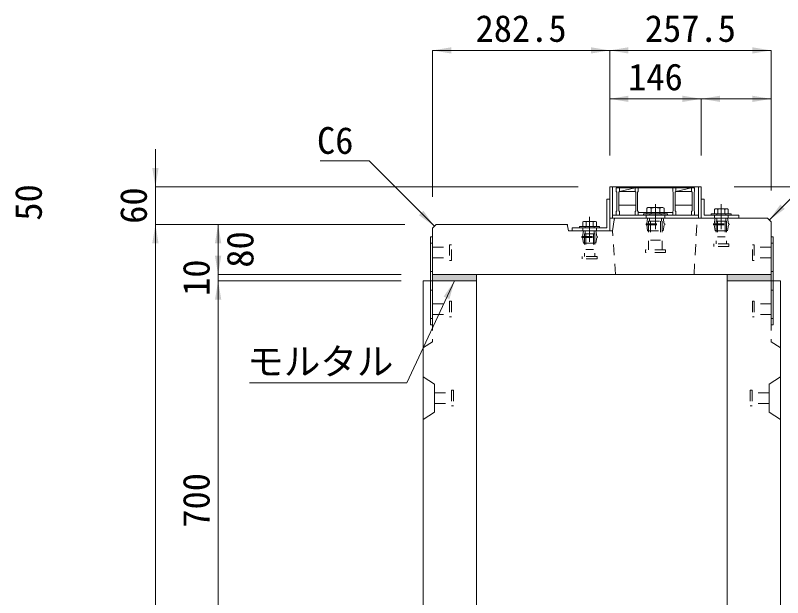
# Model space of a CAD drawing. Units: millimetres at full size. Extents: x -1934 to 78146, y -143454 to -112471.
# Drawn here: x 49717 to 50940, y -140132 to -139204 of the extents above; entities that cross this region are included whole.
import ezdxf
from ezdxf.enums import TextEntityAlignment as Align

# ---------------------------------------------------------------- set-up
doc = ezdxf.new("R2010")
doc.units = ezdxf.units.MM
doc.header["$LTSCALE"] = 23
for name, pattern in [('CHAIN', [18.5, 12, -1.5, 3.5, -1.5]), ('USER2', [1.35, 0.75, -0.6]), ('USER3', [1.35, 0.75, -0.6])]:
    doc.linetypes.add(name, pattern=pattern)
for name, color, linetype, lineweight in [('インサート', 92, 'USER2', 9), ('グレーチング', 7, 'Continuous', 9), ('ジョイント', 7, 'Continuous', 5), ('モルタル', 7, 'Continuous', 13), ('作業エリア', 11, 'Continuous', 13), ('受枠', 3, 'Continuous', 13), ('寸法線', 7, 'Continuous', 13), ('引出線', 4, 'Continuous', 13), ('本体', 2, 'Continuous', 13), ('ｲﾝｻｰﾄ', 3, 'USER3', 5)]:
    doc.layers.add(name, color=color, linetype=linetype, lineweight=lineweight)
doc.layers.add('ハッチング_モルタル', color=30, linetype='Continuous')
doc.styles.add('ＭＳ ゴシック', font='')
doc.styles.get('ＭＳ ゴシック').set_extended_font_data('MS Gothic')

# ---------------------------------------------------------------- blocks, each defined once
blk = doc.blocks.new('filled_arrow')
at = {"color": 0, "linetype": 'Continuous', "lineweight": -2}
blk.add_solid([(7.5, 1.25), (0, 0), (7.5, -1.25)], dxfattribs=at)

msp = doc.modelspace()

# ---------------------------------------------------------------- hatches: boundary and pattern name
at = {"layer": 'ハッチング_モルタル'}
for points in [[(50452.11, -139627.02), (50452.11, -139617.02), (50382.11, -139617.02), (50382.11, -139627.02)], [(50922.11, -139627.02), (50922.11, -139617.02), (50852.11, -139617.02), (50852.11, -139627.02)]]:
    msp.add_hatch(color=256, dxfattribs=at).paths.add_polyline_path(points)

# ---------------------------------------------------------------- linework, layer by layer
at = {"layer": 'インサート', "linetype": 'Continuous', "lineweight": 13}
for p, q in [((50725.62, -139510.22), (50723.76, -139511.06)), ((50723.76, -139511.06), (50723.76, -139520.22)), ((50749.61, -139510.22), (50725.62, -139510.22)), ((50749.61, -139510.22), (50751.46, -139511.06)), ((50751.46, -139511.06), (50751.46, -139520.22)), ((50833.13, -139512.22), (50831.66, -139513.06)), ((50831.66, -139513.06), (50831.66, -139520.22)), ((50833.13, -139512.22), (50852.1, -139512.22)), ((50852.1, -139512.22), (50853.56, -139513.06)), ((50853.56, -139513.06), (50853.56, -139520.22)), ((50751.46, -139520.22), (50723.76, -139520.22)), ((50831.66, -139520.22), (50853.56, -139520.22)), ((50623.13, -139532.22), (50621.66, -139533.06)), ((50621.66, -139533.06), (50621.66, -139540.22)), ((50623.13, -139532.22), (50642.1, -139532.22)), ((50642.1, -139532.22), (50643.56, -139533.06)), ((50643.56, -139533.06), (50643.56, -139540.22)), ((50621.66, -139540.22), (50643.56, -139540.22))]:
    msp.add_line(p, q, dxfattribs=at)
at = {"layer": 'インサート', "linetype": 'Continuous', "lineweight": 5}
for p, q in [((50730.69, -139511.06), (50730.69, -139520.22)), ((50744.54, -139511.06), (50744.54, -139520.22)), ((50837.14, -139513.06), (50837.14, -139520.22)), ((50848.09, -139513.06), (50848.09, -139520.22)), ((50627.14, -139533.06), (50627.14, -139540.22)), ((50638.09, -139533.06), (50638.09, -139540.22))]:
    msp.add_line(p, q, dxfattribs=at)
at = {"layer": 'インサート', "linetype": 'Continuous'}
for p, q in [((50756.61, -139520.22), (50718.61, -139520.22)), ((50718.61, -139520.22), (50718.61, -139522.52)), ((50756.61, -139522.52), (50718.61, -139522.52)), ((50756.61, -139520.22), (50756.61, -139522.52)), ((50826.61, -139520.22), (50858.61, -139520.22)), ((50826.61, -139520.22), (50826.61, -139522.52)), ((50826.61, -139522.52), (50858.61, -139522.52)), ((50858.61, -139520.22), (50858.61, -139522.52)), ((50616.61, -139540.22), (50648.61, -139540.22)), ((50616.61, -139540.22), (50616.61, -139542.52)), ((50616.61, -139542.52), (50648.61, -139542.52)), ((50648.61, -139540.22), (50648.61, -139542.52))]:
    msp.add_line(p, q, dxfattribs=at)
at = {"layer": 'インサート'}
for p, q in [((50728.61, -139520.22), (50728.61, -139522.52)), ((50746.61, -139520.22), (50746.61, -139522.52)), ((50835.61, -139520.22), (50835.61, -139522.52)), ((50849.61, -139520.22), (50849.61, -139522.52)), ((50722.61, -139536.27), (50752.61, -139536.27)), ((50722.61, -139536.27), (50722.61, -139537.77)), ((50722.61, -139537.77), (50752.61, -139537.77)), ((50723.86, -139536.27), (50725.11, -139527.02)), ((50723.86, -139537.77), (50725.11, -139547.02)), ((50725.11, -139527.02), (50750.11, -139527.02)), ((50726.71, -139532.02), (50748.51, -139532.02)), ((50726.71, -139532.02), (50726.71, -139577.52)), ((50728.16, -139527.02), (50728.16, -139532.02)), ((50729.61, -139532.02), (50729.61, -139562.02)), ((50745.61, -139532.02), (50745.61, -139562.02)), ((50747.06, -139527.02), (50747.06, -139532.02)), ((50748.51, -139532.02), (50748.51, -139577.52)), ((50751.36, -139536.27), (50750.11, -139527.02)), ((50751.36, -139537.77), (50750.11, -139547.02)), ((50752.61, -139536.27), (50752.61, -139537.77)), ((50830.11, -139536.27), (50855.11, -139536.27)), ((50830.11, -139536.27), (50830.11, -139537.77)), ((50830.11, -139537.77), (50855.11, -139537.77)), ((50831.36, -139536.27), (50832.61, -139527.02)), ((50831.36, -139537.77), (50832.61, -139547.02)), ((50832.61, -139527.02), (50852.61, -139527.02)), ((50834.36, -139532.02), (50850.86, -139532.02)), ((50834.36, -139532.02), (50834.36, -139568.02)), ((50835.49, -139527.02), (50835.49, -139532.02)), ((50836.61, -139532.02), (50836.61, -139557.02)), ((50848.61, -139532.02), (50848.61, -139557.02)), ((50849.74, -139527.02), (50849.74, -139532.02)), ((50850.86, -139532.02), (50850.86, -139568.02)), ((50853.86, -139536.27), (50852.61, -139527.02)), ((50853.86, -139537.77), (50852.61, -139547.02)), ((50855.11, -139536.27), (50855.11, -139537.77)), ((50621.36, -139556.27), (50622.61, -139547.02)), ((50622.61, -139547.02), (50642.61, -139547.02)), ((50625.49, -139547.02), (50625.49, -139552.02)), ((50625.61, -139540.22), (50625.61, -139542.52)), ((50639.61, -139540.22), (50639.61, -139542.52)), ((50639.74, -139547.02), (50639.74, -139552.02)), ((50643.86, -139556.27), (50642.61, -139547.02)), ((50725.11, -139547.02), (50750.11, -139547.02)), ((50832.61, -139547.02), (50852.61, -139547.02)), ((50620.11, -139556.27), (50645.11, -139556.27)), ((50620.11, -139556.27), (50620.11, -139557.77)), ((50620.11, -139557.77), (50645.11, -139557.77)), ((50621.36, -139557.77), (50622.61, -139567.02)), ((50624.36, -139552.02), (50640.86, -139552.02)), ((50624.36, -139552.02), (50624.36, -139588.02)), ((50626.61, -139552.02), (50626.61, -139577.02)), ((50638.61, -139552.02), (50638.61, -139577.02)), ((50640.86, -139552.02), (50640.86, -139588.02)), ((50643.86, -139557.77), (50642.61, -139567.02)), ((50645.11, -139556.27), (50645.11, -139557.77)), ((50729.61, -139562.02), (50745.61, -139562.02)), ((50836.61, -139557.02), (50848.61, -139557.02)), ((50382.11, -139573.52), (50409.11, -139573.52)), ((50382.11, -139573.52), (50382.11, -139590.52)), ((50412.11, -139569.52), (50409.11, -139569.52)), ((50409.11, -139569.52), (50409.11, -139594.52)), ((50412.11, -139594.52), (50412.11, -139569.52)), ((50622.61, -139567.02), (50642.61, -139567.02)), ((50830.61, -139572.02), (50830.61, -139568.02)), ((50854.61, -139568.02), (50830.61, -139568.02)), ((50854.61, -139572.02), (50830.61, -139572.02)), ((50854.61, -139568.02), (50854.61, -139572.02)), ((50892.11, -139569.52), (50895.11, -139569.52)), ((50892.11, -139594.52), (50892.11, -139569.52)), ((50895.11, -139569.52), (50895.11, -139594.52)), ((50922.11, -139573.52), (50895.11, -139573.52)), ((50922.11, -139573.52), (50922.11, -139590.52)), ((50626.61, -139577.02), (50638.61, -139577.02)), ((50721.61, -139582.02), (50721.61, -139577.52)), ((50753.61, -139577.52), (50721.61, -139577.52)), ((50753.61, -139582.02), (50721.61, -139582.02)), ((50753.61, -139577.52), (50753.61, -139582.02)), ((50382.11, -139590.52), (50409.11, -139590.52)), ((50409.11, -139594.52), (50412.11, -139594.52)), ((50620.61, -139592.02), (50620.61, -139588.02)), ((50644.61, -139588.02), (50620.61, -139588.02)), ((50644.61, -139592.02), (50620.61, -139592.02)), ((50644.61, -139588.02), (50644.61, -139592.02)), ((50895.11, -139594.52), (50892.11, -139594.52)), ((50922.11, -139590.52), (50895.11, -139590.52))]:
    msp.add_line(p, q, dxfattribs=at)
at = {"layer": 'インサート', "linetype": 'Continuous', "lineweight": 5}
for centre, radius, start, end in [((50727.23, -139517.72), 7.5, 62.50883, 117.49117), ((50737.61, -139538.95), 28.73, 76.05376, 103.94624), ((50748, -139517.72), 7.5, 62.50883, 117.49117), ((50834.4, -139517.07), 4.85, 55.61575, 124.38425), ((50842.61, -139530.34), 18.12, 72.41205, 107.58795), ((50850.83, -139517.07), 4.85, 55.61575, 124.38425), ((50624.4, -139537.07), 4.85, 55.61575, 124.38425), ((50632.61, -139550.34), 18.12, 72.41205, 107.58795), ((50640.83, -139537.07), 4.85, 55.61575, 124.38425)]:
    msp.add_arc(centre, radius, start, end, dxfattribs=at)
at = {"layer": 'グレーチング'}
for p, q in [((50675.11, -139478.52), (50675.11, -139484.52)), ((50675.11, -139478.52), (50800.11, -139478.52)), ((50675.11, -139484.52), (50676.11, -139485.52)), ((50676.11, -139485.52), (50676.11, -139515.52)), ((50680.11, -139484.52), (50679.11, -139485.52)), ((50679.11, -139485.52), (50679.11, -139515.52)), ((50680.11, -139478.52), (50680.11, -139484.52)), ((50680.11, -139484.52), (50705.11, -139478.52)), ((50680.11, -139484.52), (50705.11, -139484.52)), ((50705.11, -139478.52), (50705.11, -139484.52)), ((50705.11, -139484.52), (50706.11, -139485.52)), ((50706.11, -139485.52), (50706.11, -139515.52)), ((50710.11, -139484.52), (50709.11, -139485.52)), ((50709.11, -139485.52), (50709.11, -139515.52)), ((50710.11, -139478.52), (50710.11, -139484.52)), ((50765.11, -139478.52), (50765.11, -139484.52)), ((50765.11, -139484.52), (50766.11, -139485.52)), ((50766.11, -139485.52), (50766.11, -139515.52)), ((50770.11, -139484.52), (50769.11, -139485.52)), ((50769.11, -139485.52), (50769.11, -139515.52)), ((50770.11, -139484.52), (50795.11, -139478.52)), ((50770.11, -139478.52), (50770.11, -139484.52)), ((50770.11, -139484.52), (50795.11, -139484.52)), ((50795.11, -139478.52), (50795.11, -139484.52)), ((50795.11, -139484.52), (50796.11, -139485.52)), ((50796.11, -139485.52), (50796.11, -139515.52)), ((50800.11, -139484.52), (50799.11, -139485.52)), ((50799.11, -139485.52), (50799.11, -139515.52)), ((50800.11, -139478.52), (50800.11, -139484.52)), ((50706.11, -139506.52), (50679.11, -139506.52)), ((50796.11, -139506.52), (50769.11, -139506.52)), ((50675.11, -139516.52), (50676.11, -139515.52)), ((50675.11, -139522.52), (50675.11, -139516.52)), ((50675.11, -139522.52), (50680.11, -139522.52)), ((50680.11, -139516.52), (50679.11, -139515.52)), ((50680.11, -139522.52), (50680.11, -139516.52)), ((50705.11, -139516.52), (50706.11, -139515.52)), ((50705.11, -139522.52), (50705.11, -139516.52)), ((50705.11, -139522.52), (50710.11, -139522.52)), ((50710.11, -139516.52), (50709.11, -139515.52)), ((50710.11, -139522.52), (50710.11, -139516.52)), ((50765.11, -139518.02), (50710.11, -139518.02)), ((50765.11, -139516.52), (50766.11, -139515.52)), ((50765.11, -139522.52), (50765.11, -139516.52)), ((50765.11, -139522.52), (50770.11, -139522.52)), ((50770.11, -139516.52), (50769.11, -139515.52)), ((50770.11, -139522.52), (50770.11, -139516.52)), ((50795.11, -139516.52), (50796.11, -139515.52)), ((50795.11, -139522.52), (50795.11, -139516.52)), ((50795.11, -139522.52), (50800.11, -139522.52)), ((50800.11, -139516.52), (50799.11, -139515.52)), ((50800.11, -139522.52), (50800.11, -139516.52))]:
    msp.add_line(p, q, dxfattribs=at)
at = {"layer": 'ジョイント'}
for p, q in [((50378.91, -139557.02), (50382.11, -139557.02)), ((50378.91, -139557.02), (50378.91, -139697.02)), ((50382.11, -139557.02), (50382.11, -139697.02)), ((50922.11, -139557.02), (50925.31, -139557.02)), ((50922.11, -139557.02), (50922.11, -139697.02)), ((50925.31, -139557.02), (50925.31, -139697.02)), ((50378.91, -139697.02), (50382.11, -139697.02)), ((50922.11, -139697.02), (50925.31, -139697.02))]:
    msp.add_line(p, q, dxfattribs=at)
at = {"layer": 'ジョイント', "linetype": 'USER2'}
for p, q in [((50378.91, -139567.02), (50382.11, -139567.02)), ((50922.11, -139567.02), (50925.31, -139567.02)), ((50378.91, -139612.02), (50382.11, -139612.02)), ((50922.11, -139612.02), (50925.31, -139612.02)), ((50378.91, -139642.02), (50382.11, -139642.02)), ((50922.11, -139642.02), (50925.31, -139642.02)), ((50378.91, -139687.02), (50382.11, -139687.02)), ((50922.11, -139687.02), (50925.31, -139687.02))]:
    msp.add_line(p, q, dxfattribs=at)
at = {"layer": 'モルタル'}
for points in [[(50382.11, -139617.02), (50452.11, -139617.02), (50452.11, -139627.02), (50382.11, -139627.02)], [(50922.11, -139617.02), (50852.11, -139617.02), (50852.11, -139627.02), (50922.11, -139627.02)]]:
    msp.add_lwpolyline(points, close=True, dxfattribs=at)
at = {"layer": '作業エリア'}
for p, q in [((50594.65, -139537.02), (50597.11, -139537.02)), ((50597.11, -139537.02), (50597.6, -139539.43)), ((50672.11, -139527.02), (50671.73, -139529.57)), ((50674.7, -139527.02), (50672.11, -139527.02))]:
    msp.add_line(p, q, dxfattribs=at)
at = {"layer": '受枠'}
for p, q in [((50664.61, -139477.02), (50810.61, -139477.02)), ((50664.61, -139477.02), (50664.61, -139527.02)), ((50669.11, -139477.02), (50669.11, -139527.02)), ((50806.11, -139477.02), (50806.11, -139527.02)), ((50810.61, -139477.02), (50810.61, -139527.02)), ((50660.11, -139542.52), (50660.11, -139497.02)), ((50660.11, -139497.02), (50664.61, -139497.02)), ((50664.61, -139497.02), (50664.61, -139547.02)), ((50815.11, -139497.02), (50810.61, -139497.02)), ((50815.11, -139522.52), (50815.11, -139497.02)), ((50669.11, -139522.52), (50806.11, -139522.52)), ((50870.61, -139522.52), (50815.11, -139522.52)), ((50870.61, -139527.02), (50870.61, -139522.52)), ((50664.61, -139527.02), (50810.61, -139527.02)), ((50810.61, -139527.02), (50870.61, -139527.02)), ((50604.61, -139547.02), (50604.61, -139542.52)), ((50604.61, -139542.52), (50660.11, -139542.52)), ((50664.61, -139547.02), (50604.61, -139547.02))]:
    msp.add_line(p, q, dxfattribs=at)
at = {"layer": '受枠', "linetype": 'CHAIN'}
for p, q in [((50737.61, -139504.77), (50737.61, -139544.77)), ((50842.61, -139504.77), (50842.61, -139544.77)), ((50632.61, -139524.77), (50632.61, -139564.77))]:
    msp.add_line(p, q, dxfattribs=at)
at = {"layer": '受枠', "linetype": 'USER2'}
for p, q in [((50722.61, -139522.52), (50722.61, -139527.02)), ((50752.61, -139522.52), (50752.61, -139527.02)), ((50831.61, -139522.52), (50831.61, -139527.02)), ((50853.61, -139522.52), (50853.61, -139527.02)), ((50621.61, -139542.52), (50621.61, -139547.02)), ((50643.61, -139542.52), (50643.61, -139547.02))]:
    msp.add_line(p, q, dxfattribs=at)
at = {"layer": '寸法線'}
for p, q in [((50382.11, -139259.59), (50664.61, -139259.59)), ((50382.11, -139493.02), (50382.11, -139259.59)), ((50664.61, -139427.02), (50664.61, -139259.59)), ((50664.61, -139259.59), (50922.11, -139259.59)), ((50664.61, -139427.02), (50664.61, -139259.59)), ((50922.11, -139483.02), (50922.11, -139259.59)), ((50664.61, -139336.82), (50810.61, -139336.82)), ((50664.61, -139427.02), (50664.61, -139336.82)), ((50810.61, -139427.02), (50810.61, -139336.82)), ((50810.61, -139336.82), (50922.11, -139336.82)), ((50810.61, -139427.02), (50810.61, -139336.82)), ((50922.11, -139483.02), (50922.11, -139336.82)), ((49940.14, -139597.02), (49940.14, -139417.02)), ((50614.61, -139477.02), (49940.14, -139477.02)), ((50863.11, -139477.02), (51205.1, -139477.02)), ((50338.11, -139537.02), (49940.14, -139537.02)), ((49940.14, -139537.02), (49940.14, -140877.02)), ((50338.11, -139537.02), (49940.14, -139537.02)), ((50040.14, -139617.02), (50040.14, -139537.02)), ((50338.11, -139537.02), (50040.14, -139537.02)), ((50040.14, -139557.02), (50040.14, -139687.02)), ((50332.11, -139617.02), (50040.14, -139617.02)), ((50332.11, -139617.02), (50040.14, -139617.02)), ((50040.14, -139627.02), (50040.14, -140327.02)), ((50332.11, -139627.02), (50040.14, -139627.02)), ((50317.11, -139627.02), (50040.14, -139627.02))]:
    msp.add_line(p, q, dxfattribs=at)
at = {"layer": '引出線'}
for points in [[(50919.11, -139530.02), (51032.49, -139416.64), (51110.49, -139416.64)], [(50385.11, -139540.02), (50280.95, -139435.85), (50202.95, -139435.85)], [(50417.11, -139627.02), (50341.17, -139789.88), (50090.26, -139789.88)]]:
    msp.add_lwpolyline(points, dxfattribs=at)
at = {"layer": '本体'}
for p, q in [((50382.11, -139543.02), (50388.11, -139537.02)), ((50388.11, -139537.02), (50594.65, -139537.02)), ((50671.73, -139529.57), (50669.11, -139547.02)), ((50674.7, -139527.02), (50916.11, -139527.02)), ((50916.11, -139527.02), (50922.11, -139533.02)), ((50922.11, -139533.02), (50922.11, -139627.02)), ((50382.11, -139543.02), (50382.11, -139627.02)), ((50597.6, -139539.43), (50599.11, -139547.02)), ((50599.11, -139547.02), (50669.11, -139547.02)), ((50382.11, -139617.02), (50922.11, -139617.02)), ((50382.11, -139627.02), (50452.11, -139627.02)), ((50852.11, -139627.02), (50922.11, -139627.02))]:
    msp.add_line(p, q, dxfattribs=at)
at = {"layer": '本体', "linetype": 'USER2', "lineweight": 15}
for p, q in [((50799.11, -139617.02), (50804.11, -139527.02)), ((50674.11, -139617.02), (50669.11, -139547.02))]:
    msp.add_line(p, q, dxfattribs=at)
at = {"layer": '本体', "lineweight": 20}
for p, q in [((50367.11, -140877.02), (50367.11, -139627.02)), ((50452.11, -139627.02), (50367.11, -139627.02)), ((50452.11, -140232.98), (50452.11, -139627.02)), ((50852.11, -140232.98), (50852.11, -139627.02)), ((50937.11, -139627.02), (50852.11, -139627.02)), ((50922.11, -139627.02), (50852.11, -139627.02)), ((50937.11, -140877.02), (50937.11, -139627.02))]:
    msp.add_line(p, q, dxfattribs=at)
at = {"layer": '本体', "linetype": 'USER3', "lineweight": 9}
for p, q in [((50382.11, -139627.02), (50382.11, -139724.02)), ((50922.11, -139627.02), (50922.11, -139724.02)), ((50382.11, -139724.02), (50367.11, -139733.52)), ((50922.11, -139724.02), (50937.11, -139733.52))]:
    msp.add_line(p, q, dxfattribs=at)
at = {"layer": '本体', "lineweight": 9}
for p, q in [((50367.11, -139780.02), (50385.31, -139791.52)), ((50937.11, -139780.02), (50918.91, -139791.52)), ((50385.31, -139791.52), (50385.31, -139836.52)), ((50918.91, -139791.52), (50918.91, -139836.52)), ((50367.11, -139848.02), (50385.31, -139836.52)), ((50937.11, -139848.02), (50918.91, -139836.52))]:
    msp.add_line(p, q, dxfattribs=at)
at = {"layer": '本体'}
for centre, start, end in [((50594.65, -139540.02), 11.30993, 90), ((50674.7, -139530.02), 90, 171.46923)]:
    msp.add_arc(centre, 3, start, end, dxfattribs=at)
at = {"layer": 'ｲﾝｻｰﾄ'}
for p, q in [((50409.11, -139659.52), (50412.11, -139659.52)), ((50409.11, -139659.52), (50409.11, -139684.52)), ((50412.11, -139659.52), (50412.11, -139684.52)), ((50892.11, -139659.52), (50892.11, -139684.52)), ((50895.12, -139659.52), (50892.11, -139659.52)), ((50895.12, -139659.52), (50895.12, -139684.52)), ((50382.11, -139663.52), (50409.11, -139663.52)), ((50922.12, -139663.52), (50895.12, -139663.52)), ((50382.11, -139680.52), (50409.11, -139680.52)), ((50409.11, -139684.52), (50412.11, -139684.52)), ((50895.12, -139684.52), (50892.11, -139684.52)), ((50922.12, -139680.52), (50895.12, -139680.52)), ((50385.31, -139805.52), (50412.31, -139805.52)), ((50385.31, -139805.52), (50385.31, -139822.52)), ((50412.31, -139801.52), (50412.31, -139826.52)), ((50412.31, -139801.52), (50415.32, -139801.52)), ((50415.32, -139801.52), (50415.32, -139826.52)), ((50891.91, -139801.52), (50888.91, -139801.52)), ((50888.91, -139801.52), (50888.91, -139826.52)), ((50891.91, -139801.52), (50891.91, -139826.52)), ((50918.91, -139805.52), (50891.91, -139805.52)), ((50918.91, -139805.52), (50918.91, -139822.52)), ((50385.31, -139822.52), (50412.31, -139822.52)), ((50412.31, -139826.52), (50415.32, -139826.52)), ((50891.91, -139826.52), (50888.91, -139826.52)), ((50918.91, -139822.52), (50891.91, -139822.52))]:
    msp.add_line(p, q, dxfattribs=at)

# ---------------------------------------------------------------- block references
at = {"layer": '寸法線', "xscale": 4, "yscale": 4}
for p in [(50382.11, -139259.59), (50664.61, -139259.59), (50664.61, -139336.82), (50810.61, -139336.82)]:
    msp.add_blockref('filled_arrow', p, dxfattribs=at)
for p, rotation in [((50664.61, -139259.59), 180), ((50922.11, -139259.59), 180), ((50810.61, -139336.82), 180), ((50922.11, -139336.82), 180), ((49940.14, -139477.02), 90), ((49940.14, -139537.02), 270), ((49940.14, -139537.02), 270), ((50040.14, -139537.02), 270), ((50040.14, -139617.02), 90), ((50040.14, -139617.02), 90), ((50040.14, -139627.02), 270), ((50040.14, -139627.02), 270)]:
    msp.add_blockref('filled_arrow', p, dxfattribs=dict(at, rotation=rotation))
at = {"layer": '引出線', "xscale": 4, "yscale": 4}
for p, rotation in [((50919.11, -139530.02), 45), ((50385.11, -139540.02), 135), ((50417.11, -139627.02), 245)]:
    msp.add_blockref('filled_arrow', p, dxfattribs=dict(at, rotation=rotation))

# ---------------------------------------------------------------- texts
at = {"layer": '寸法線', "style": 'ＭＳ ゴシック'}
for s, p in [('282.5', (50523.36, -139224.59)), ('257.5', (50793.36, -139224.59)), ('146', (50737.61, -139301.82))]:
    msp.add_text(s, height=42.72, dxfattribs=at).set_placement(p, align=Align.MIDDLE_CENTER)
for s, p in [('50', (49737.6, -139502.02)), ('60', (49905.14, -139507.02)), ('80', (50075.14, -139577.02)), ('10', (50005.14, -139622.02)), ('700', (50005.14, -139977.02))]:
    msp.add_text(s, height=42.72, rotation=90, dxfattribs=at).set_placement(p, align=Align.MIDDLE_CENTER)
at = {"layer": '引出線', "style": 'ＭＳ ゴシック'}
msp.add_text('C6', height=42.72, dxfattribs=at).set_placement((50255.95, -139381.85), align=Align.TOP_RIGHT)
msp.add_text('モルタル', height=42.72, dxfattribs=at).set_placement((50203.21, -139734.28), align=Align.TOP_CENTER)

doc.saveas('drawing.dxf')
